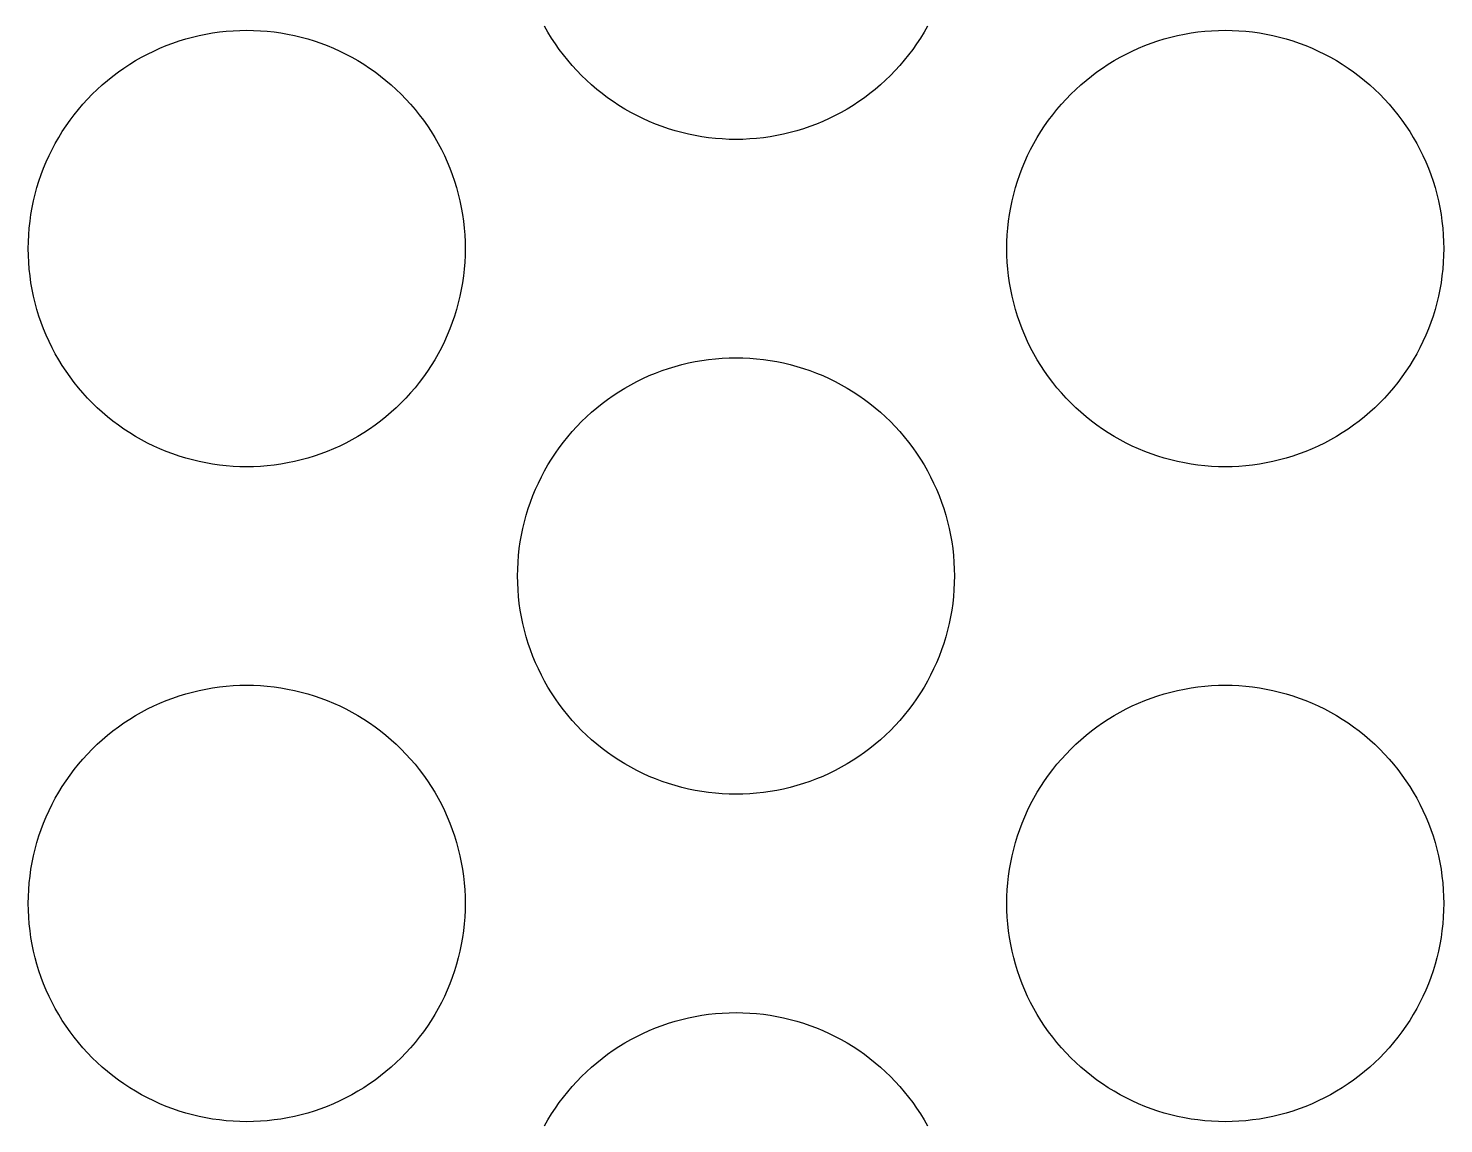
# Model space of a CAD drawing. Header units: metres. Extents: x 0 to 110, y 0 to 146.
# Drawn here: x 24.4 to 56.8, y 87.45 to 112.55 of the extents above; entities that cross this region are included whole.
import ezdxf

# ---------------------------------------------------------------- set-up
doc = ezdxf.new("R2010")
doc.units = ezdxf.units.M

msp = doc.modelspace()

# ---------------------------------------------------------------- linework, layer by layer
for p, q in [((28.4631, 112.411), (28.6178, 112.438)), ((28.6178, 112.438), (28.7733, 112.461)), ((28.7733, 112.461), (28.9295, 112.478)), ((28.9295, 112.478), (29.0861, 112.49)), ((29.0861, 112.49), (29.243, 112.498)), ((29.243, 112.498), (29.4, 112.5)), ((29.4, 112.5), (29.5571, 112.498)), ((29.5571, 112.498), (29.714, 112.49)), ((29.714, 112.49), (29.8705, 112.478)), ((29.8705, 112.478), (30.0267, 112.461)), ((30.0267, 112.461), (30.1822, 112.438)), ((30.1822, 112.438), (30.3369, 112.411)), ((36.2963, 112.455), (36.2185, 112.591)), ((36.3784, 112.321), (36.2963, 112.455)), ((44.9037, 112.455), (44.8216, 112.321)), ((44.9815, 112.591), (44.9037, 112.455)), ((50.8631, 112.411), (51.0178, 112.438)), ((51.0178, 112.438), (51.1733, 112.461)), ((51.1733, 112.461), (51.3295, 112.478)), ((51.3295, 112.478), (51.486, 112.49)), ((51.486, 112.49), (51.6429, 112.498)), ((51.6429, 112.498), (51.8, 112.5)), ((51.8, 112.5), (51.957, 112.498)), ((51.957, 112.498), (52.1139, 112.49)), ((52.1139, 112.49), (52.2705, 112.478)), ((52.2705, 112.478), (52.4267, 112.461)), ((52.4267, 112.461), (52.5822, 112.438)), ((52.5822, 112.438), (52.7369, 112.411)), ((27.4143, 112.089), (27.5594, 112.149)), ((27.5594, 112.149), (27.7063, 112.204)), ((27.7063, 112.204), (27.8549, 112.255)), ((27.8549, 112.255), (28.0051, 112.301)), ((28.0051, 112.301), (28.1566, 112.343)), ((28.1566, 112.343), (28.3093, 112.38)), ((28.3093, 112.38), (28.4631, 112.411)), ((30.3369, 112.411), (30.4907, 112.38)), ((30.4907, 112.38), (30.6435, 112.343)), ((30.6435, 112.343), (30.795, 112.301)), ((30.795, 112.301), (30.9451, 112.255)), ((30.9451, 112.255), (31.0937, 112.204)), ((31.0937, 112.204), (31.2406, 112.149)), ((31.2406, 112.149), (31.3857, 112.089)), ((36.4646, 112.19), (36.3784, 112.321)), ((36.5549, 112.061), (36.4646, 112.19)), ((44.7354, 112.19), (44.6451, 112.061)), ((44.8216, 112.321), (44.7354, 112.19)), ((49.8143, 112.089), (49.9594, 112.149)), ((49.9594, 112.149), (50.1063, 112.204)), ((50.1063, 112.204), (50.2549, 112.255)), ((50.2549, 112.255), (50.405, 112.301)), ((50.405, 112.301), (50.5565, 112.343)), ((50.5565, 112.343), (50.7093, 112.38)), ((50.7093, 112.38), (50.8631, 112.411)), ((52.7369, 112.411), (52.8907, 112.38)), ((52.8907, 112.38), (53.0434, 112.343)), ((53.0434, 112.343), (53.1949, 112.301)), ((53.1949, 112.301), (53.3451, 112.255)), ((53.3451, 112.255), (53.4937, 112.204)), ((53.4937, 112.204), (53.6406, 112.149)), ((53.6406, 112.149), (53.7857, 112.089)), ((26.7209, 111.722), (26.8548, 111.804)), ((26.8548, 111.804), (26.9912, 111.882)), ((26.9912, 111.882), (27.1301, 111.955)), ((27.1301, 111.955), (27.2711, 112.024)), ((27.2711, 112.024), (27.4143, 112.089)), ((31.3857, 112.089), (31.5289, 112.024)), ((31.5289, 112.024), (31.67, 111.955)), ((31.67, 111.955), (31.8088, 111.882)), ((31.8088, 111.882), (31.9452, 111.804)), ((31.9452, 111.804), (32.0791, 111.722)), ((36.6492, 111.935), (36.5549, 112.061)), ((36.7474, 111.813), (36.6492, 111.935)), ((36.8494, 111.693), (36.7474, 111.813)), ((44.4526, 111.813), (44.3505, 111.693)), ((44.5508, 111.935), (44.4526, 111.813)), ((44.6451, 112.061), (44.5508, 111.935)), ((49.1209, 111.722), (49.2548, 111.804)), ((49.2548, 111.804), (49.3912, 111.882)), ((49.3912, 111.882), (49.53, 111.955)), ((49.53, 111.955), (49.6711, 112.024)), ((49.6711, 112.024), (49.8143, 112.089)), ((53.7857, 112.089), (53.9289, 112.024)), ((53.9289, 112.024), (54.0699, 111.955)), ((54.0699, 111.955), (54.2088, 111.882)), ((54.2088, 111.882), (54.3452, 111.804)), ((54.3452, 111.804), (54.4791, 111.722)), ((26.3355, 111.451), (26.4611, 111.545)), ((26.4611, 111.545), (26.5896, 111.635)), ((26.5896, 111.635), (26.7209, 111.722)), ((32.0791, 111.722), (32.2104, 111.635)), ((32.2104, 111.635), (32.3389, 111.545)), ((32.3389, 111.545), (32.4645, 111.451)), ((36.9552, 111.577), (36.8494, 111.693)), ((37.0645, 111.464), (36.9552, 111.577)), ((37.1773, 111.355), (37.0645, 111.464)), ((44.1355, 111.464), (44.0227, 111.355)), ((44.2448, 111.577), (44.1355, 111.464)), ((44.3505, 111.693), (44.2448, 111.577)), ((48.7355, 111.451), (48.8611, 111.545)), ((48.8611, 111.545), (48.9896, 111.635)), ((48.9896, 111.635), (49.1209, 111.722)), ((54.4791, 111.722), (54.6104, 111.635)), ((54.6104, 111.635), (54.7389, 111.545)), ((54.7389, 111.545), (54.8645, 111.451)), ((25.8645, 111.036), (25.9773, 111.145)), ((25.9773, 111.145), (26.0934, 111.251)), ((26.0934, 111.251), (26.2129, 111.353)), ((26.2129, 111.353), (26.3355, 111.451)), ((32.4645, 111.451), (32.5871, 111.353)), ((32.5871, 111.353), (32.7066, 111.251)), ((32.7066, 111.251), (32.8227, 111.145)), ((32.8227, 111.145), (32.9355, 111.036)), ((37.2934, 111.249), (37.1773, 111.355)), ((37.4129, 111.147), (37.2934, 111.249)), ((37.5355, 111.049), (37.4129, 111.147)), ((43.7871, 111.147), (43.6645, 111.049)), ((43.9066, 111.249), (43.7871, 111.147)), ((44.0227, 111.355), (43.9066, 111.249)), ((48.2645, 111.036), (48.3773, 111.145)), ((48.3773, 111.145), (48.4934, 111.251)), ((48.4934, 111.251), (48.6129, 111.353)), ((48.6129, 111.353), (48.7355, 111.451)), ((54.8645, 111.451), (54.9871, 111.353)), ((54.9871, 111.353), (55.1066, 111.251)), ((55.1066, 111.251), (55.2227, 111.145)), ((55.2227, 111.145), (55.3355, 111.036)), ((25.6495, 110.807), (25.7552, 110.923)), ((25.7552, 110.923), (25.8645, 111.036)), ((32.9355, 111.036), (33.0448, 110.923)), ((33.0448, 110.923), (33.1506, 110.807)), ((37.6611, 110.955), (37.5355, 111.049)), ((37.7896, 110.865), (37.6611, 110.955)), ((37.9209, 110.778), (37.7896, 110.865)), ((43.4104, 110.865), (43.2791, 110.778)), ((43.5389, 110.955), (43.4104, 110.865)), ((43.6645, 111.049), (43.5389, 110.955)), ((48.0494, 110.807), (48.1552, 110.923)), ((48.1552, 110.923), (48.2645, 111.036)), ((55.3355, 111.036), (55.4448, 110.923)), ((55.4448, 110.923), (55.5506, 110.807)), ((25.3549, 110.439), (25.4492, 110.565)), ((25.4492, 110.565), (25.5474, 110.687)), ((25.5474, 110.687), (25.6495, 110.807)), ((33.1506, 110.807), (33.2526, 110.687)), ((33.2526, 110.687), (33.3508, 110.565)), ((33.3508, 110.565), (33.4451, 110.439)), ((38.0548, 110.696), (37.9209, 110.778)), ((38.1912, 110.618), (38.0548, 110.696)), ((38.33, 110.545), (38.1912, 110.618)), ((38.4711, 110.476), (38.33, 110.545)), ((42.8699, 110.545), (42.7289, 110.476)), ((43.0088, 110.618), (42.8699, 110.545)), ((43.1452, 110.696), (43.0088, 110.618)), ((43.2791, 110.778), (43.1452, 110.696)), ((47.7549, 110.439), (47.8492, 110.565)), ((47.8492, 110.565), (47.9474, 110.687)), ((47.9474, 110.687), (48.0494, 110.807)), ((55.5506, 110.807), (55.6526, 110.687)), ((55.6526, 110.687), (55.7508, 110.565)), ((55.7508, 110.565), (55.8451, 110.439)), ((25.0963, 110.045), (25.1784, 110.179)), ((25.1784, 110.179), (25.2646, 110.31)), ((25.2646, 110.31), (25.3549, 110.439)), ((33.4451, 110.439), (33.5354, 110.31)), ((33.5354, 110.31), (33.6216, 110.179)), ((33.6216, 110.179), (33.7037, 110.045)), ((38.6143, 110.411), (38.4711, 110.476)), ((38.7594, 110.351), (38.6143, 110.411)), ((38.9063, 110.296), (38.7594, 110.351)), ((39.0549, 110.245), (38.9063, 110.296)), ((39.205, 110.199), (39.0549, 110.245)), ((39.3565, 110.157), (39.205, 110.199)), ((41.9949, 110.199), (41.8434, 110.157)), ((42.1451, 110.245), (41.9949, 110.199)), ((42.2937, 110.296), (42.1451, 110.245)), ((42.4406, 110.351), (42.2937, 110.296)), ((42.5857, 110.411), (42.4406, 110.351)), ((42.7289, 110.476), (42.5857, 110.411)), ((47.4963, 110.045), (47.5784, 110.179)), ((47.5784, 110.179), (47.6646, 110.31)), ((47.6646, 110.31), (47.7549, 110.439)), ((55.8451, 110.439), (55.9354, 110.31)), ((55.9354, 110.31), (56.0216, 110.179)), ((56.0216, 110.179), (56.1037, 110.045)), ((24.945, 109.77), (25.0185, 109.909)), ((25.0185, 109.909), (25.0963, 110.045)), ((33.7037, 110.045), (33.7815, 109.909)), ((33.7815, 109.909), (33.855, 109.77)), ((39.5093, 110.12), (39.3565, 110.157)), ((39.6631, 110.089), (39.5093, 110.12)), ((39.8178, 110.062), (39.6631, 110.089)), ((39.9733, 110.039), (39.8178, 110.062)), ((40.1295, 110.022), (39.9733, 110.039)), ((40.286, 110.01), (40.1295, 110.022)), ((40.4429, 110.002), (40.286, 110.01)), ((40.6, 110), (40.4429, 110.002)), ((40.757, 110.002), (40.6, 110)), ((40.9139, 110.01), (40.757, 110.002)), ((41.0705, 110.022), (40.9139, 110.01)), ((41.2267, 110.039), (41.0705, 110.022)), ((41.3822, 110.062), (41.2267, 110.039)), ((41.5369, 110.089), (41.3822, 110.062)), ((41.6907, 110.12), (41.5369, 110.089)), ((41.8434, 110.157), (41.6907, 110.12)), ((47.345, 109.77), (47.4185, 109.909)), ((47.4185, 109.909), (47.4963, 110.045)), ((56.1037, 110.045), (56.1815, 109.909)), ((56.1815, 109.909), (56.255, 109.77)), ((24.8112, 109.486), (24.8759, 109.629)), ((24.8759, 109.629), (24.945, 109.77)), ((33.855, 109.77), (33.9241, 109.629)), ((33.9241, 109.629), (33.9888, 109.486)), ((47.2112, 109.486), (47.2759, 109.629)), ((47.2759, 109.629), (47.345, 109.77)), ((56.255, 109.77), (56.3241, 109.629)), ((56.3241, 109.629), (56.3888, 109.486)), ((24.6447, 109.045), (24.6956, 109.194)), ((24.6956, 109.194), (24.7511, 109.341)), ((24.7511, 109.341), (24.8112, 109.486)), ((33.9888, 109.486), (34.0489, 109.341)), ((34.0489, 109.341), (34.1044, 109.194)), ((34.1044, 109.194), (34.1553, 109.045)), ((47.0447, 109.045), (47.0956, 109.194)), ((47.0956, 109.194), (47.1511, 109.341)), ((47.1511, 109.341), (47.2112, 109.486)), ((56.3888, 109.486), (56.4489, 109.341)), ((56.4489, 109.341), (56.5044, 109.194)), ((56.5044, 109.194), (56.5553, 109.045)), ((24.5571, 108.743), (24.5985, 108.895)), ((24.5985, 108.895), (24.6447, 109.045)), ((34.1553, 109.045), (34.2015, 108.895)), ((34.2015, 108.895), (34.2429, 108.743)), ((46.9571, 108.743), (46.9985, 108.895)), ((46.9985, 108.895), (47.0447, 109.045)), ((56.5553, 109.045), (56.6015, 108.895)), ((56.6015, 108.895), (56.6429, 108.743)), ((24.4886, 108.437), (24.5204, 108.591)), ((24.5204, 108.591), (24.5571, 108.743)), ((34.2429, 108.743), (34.2796, 108.591)), ((34.2796, 108.591), (34.3114, 108.437)), ((46.8885, 108.437), (46.9204, 108.591)), ((46.9204, 108.591), (46.9571, 108.743)), ((56.6429, 108.743), (56.6796, 108.591)), ((56.6796, 108.591), (56.7114, 108.437)), ((24.4394, 108.127), (24.4616, 108.282)), ((24.4616, 108.282), (24.4886, 108.437)), ((34.3114, 108.437), (34.3385, 108.282)), ((34.3385, 108.282), (34.3606, 108.127)), ((46.8394, 108.127), (46.8616, 108.282)), ((46.8616, 108.282), (46.8885, 108.437)), ((56.7114, 108.437), (56.7384, 108.282)), ((56.7384, 108.282), (56.7606, 108.127)), ((24.4099, 107.814), (24.4222, 107.971)), ((24.4222, 107.971), (24.4394, 108.127)), ((34.3606, 108.127), (34.3778, 107.971)), ((34.3778, 107.971), (34.3901, 107.814)), ((46.8099, 107.814), (46.8222, 107.971)), ((46.8222, 107.971), (46.8394, 108.127)), ((56.7606, 108.127), (56.7778, 107.971)), ((56.7778, 107.971), (56.7901, 107.814)), ((24.4, 107.5), (24.4025, 107.657)), ((24.4025, 107.657), (24.4099, 107.814)), ((34.3901, 107.814), (34.3975, 107.657)), ((34.3975, 107.657), (34.4, 107.5)), ((46.8, 107.5), (46.8025, 107.657)), ((46.8025, 107.657), (46.8099, 107.814)), ((56.7901, 107.814), (56.7975, 107.657)), ((56.7975, 107.657), (56.8, 107.5)), ((24.4025, 107.343), (24.4, 107.5)), ((24.4099, 107.186), (24.4025, 107.343)), ((34.3975, 107.343), (34.3901, 107.186)), ((34.4, 107.5), (34.3975, 107.343)), ((46.8025, 107.343), (46.8, 107.5)), ((46.8099, 107.186), (46.8025, 107.343)), ((56.7975, 107.343), (56.7901, 107.186)), ((56.8, 107.5), (56.7975, 107.343)), ((24.4222, 107.029), (24.4099, 107.186)), ((24.4394, 106.873), (24.4222, 107.029)), ((34.3778, 107.029), (34.3606, 106.873)), ((34.3901, 107.186), (34.3778, 107.029)), ((46.8222, 107.029), (46.8099, 107.186)), ((46.8394, 106.873), (46.8222, 107.029)), ((56.7778, 107.029), (56.7606, 106.873)), ((56.7901, 107.186), (56.7778, 107.029)), ((24.4616, 106.718), (24.4394, 106.873)), ((24.4886, 106.563), (24.4616, 106.718)), ((34.3385, 106.718), (34.3114, 106.563)), ((34.3606, 106.873), (34.3385, 106.718)), ((46.8616, 106.718), (46.8394, 106.873)), ((46.8885, 106.563), (46.8616, 106.718)), ((56.7384, 106.718), (56.7114, 106.563)), ((56.7606, 106.873), (56.7384, 106.718)), ((24.5204, 106.409), (24.4886, 106.563)), ((24.5571, 106.257), (24.5204, 106.409)), ((34.2796, 106.409), (34.2429, 106.257)), ((34.3114, 106.563), (34.2796, 106.409)), ((46.9204, 106.409), (46.8885, 106.563)), ((46.9571, 106.257), (46.9204, 106.409)), ((56.6796, 106.409), (56.6429, 106.257)), ((56.7114, 106.563), (56.6796, 106.409)), ((24.5985, 106.105), (24.5571, 106.257)), ((24.6447, 105.955), (24.5985, 106.105)), ((24.6956, 105.806), (24.6447, 105.955)), ((34.1553, 105.955), (34.1044, 105.806)), ((34.2015, 106.105), (34.1553, 105.955)), ((34.2429, 106.257), (34.2015, 106.105)), ((46.9985, 106.105), (46.9571, 106.257)), ((47.0447, 105.955), (46.9985, 106.105)), ((47.0956, 105.806), (47.0447, 105.955)), ((56.5553, 105.955), (56.5044, 105.806)), ((56.6015, 106.105), (56.5553, 105.955)), ((56.6429, 106.257), (56.6015, 106.105)), ((24.7511, 105.659), (24.6956, 105.806)), ((24.8112, 105.514), (24.7511, 105.659)), ((34.0489, 105.659), (33.9888, 105.514)), ((34.1044, 105.806), (34.0489, 105.659)), ((47.1511, 105.659), (47.0956, 105.806)), ((47.2112, 105.514), (47.1511, 105.659)), ((56.4489, 105.659), (56.3888, 105.514)), ((56.5044, 105.806), (56.4489, 105.659)), ((24.8759, 105.371), (24.8112, 105.514)), ((24.945, 105.23), (24.8759, 105.371)), ((33.9241, 105.371), (33.855, 105.23)), ((33.9888, 105.514), (33.9241, 105.371)), ((47.2759, 105.371), (47.2112, 105.514)), ((47.345, 105.23), (47.2759, 105.371)), ((56.3241, 105.371), (56.255, 105.23)), ((56.3888, 105.514), (56.3241, 105.371)), ((25.0185, 105.091), (24.945, 105.23)), ((25.0963, 104.955), (25.0185, 105.091)), ((33.7815, 105.091), (33.7037, 104.955)), ((33.855, 105.23), (33.7815, 105.091)), ((39.9733, 104.961), (40.1295, 104.978)), ((40.1295, 104.978), (40.286, 104.99)), ((40.286, 104.99), (40.4429, 104.998)), ((40.4429, 104.998), (40.6, 105)), ((40.6, 105), (40.757, 104.998)), ((40.757, 104.998), (40.9139, 104.99)), ((40.9139, 104.99), (41.0705, 104.978)), ((41.0705, 104.978), (41.2267, 104.961)), ((47.4185, 105.091), (47.345, 105.23)), ((47.4963, 104.955), (47.4185, 105.091)), ((56.1815, 105.091), (56.1037, 104.955)), ((56.255, 105.23), (56.1815, 105.091)), ((25.1784, 104.821), (25.0963, 104.955)), ((25.2646, 104.69), (25.1784, 104.821)), ((25.3549, 104.561), (25.2646, 104.69)), ((33.5354, 104.69), (33.4451, 104.561)), ((33.6216, 104.821), (33.5354, 104.69)), ((33.7037, 104.955), (33.6216, 104.821)), ((38.7594, 104.649), (38.9063, 104.704)), ((38.9063, 104.704), (39.0549, 104.755)), ((39.0549, 104.755), (39.205, 104.801)), ((39.205, 104.801), (39.3565, 104.843)), ((39.3565, 104.843), (39.5093, 104.88)), ((39.5093, 104.88), (39.6631, 104.911)), ((39.6631, 104.911), (39.8178, 104.938)), ((39.8178, 104.938), (39.9733, 104.961)), ((41.2267, 104.961), (41.3822, 104.938)), ((41.3822, 104.938), (41.5369, 104.911)), ((41.5369, 104.911), (41.6907, 104.88)), ((41.6907, 104.88), (41.8434, 104.843)), ((41.8434, 104.843), (41.9949, 104.801)), ((41.9949, 104.801), (42.1451, 104.755)), ((42.1451, 104.755), (42.2937, 104.704)), ((42.2937, 104.704), (42.4406, 104.649)), ((47.5784, 104.821), (47.4963, 104.955)), ((47.6646, 104.69), (47.5784, 104.821)), ((47.7549, 104.561), (47.6646, 104.69)), ((55.9354, 104.69), (55.8451, 104.561)), ((56.0216, 104.821), (55.9354, 104.69)), ((56.1037, 104.955), (56.0216, 104.821)), ((25.4492, 104.435), (25.3549, 104.561)), ((25.5474, 104.313), (25.4492, 104.435)), ((33.3508, 104.435), (33.2526, 104.313)), ((33.4451, 104.561), (33.3508, 104.435)), ((38.0548, 104.304), (38.1912, 104.382)), ((38.1912, 104.382), (38.33, 104.455)), ((38.33, 104.455), (38.4711, 104.524)), ((38.4711, 104.524), (38.6143, 104.589)), ((38.6143, 104.589), (38.7594, 104.649)), ((42.4406, 104.649), (42.5857, 104.589)), ((42.5857, 104.589), (42.7289, 104.524)), ((42.7289, 104.524), (42.8699, 104.455)), ((42.8699, 104.455), (43.0088, 104.382)), ((43.0088, 104.382), (43.1452, 104.304)), ((47.8492, 104.435), (47.7549, 104.561)), ((47.9474, 104.313), (47.8492, 104.435)), ((55.7508, 104.435), (55.6526, 104.313)), ((55.8451, 104.561), (55.7508, 104.435)), ((25.6495, 104.193), (25.5474, 104.313)), ((25.7552, 104.077), (25.6495, 104.193)), ((25.8645, 103.964), (25.7552, 104.077)), ((33.0448, 104.077), (32.9355, 103.964)), ((33.1506, 104.193), (33.0448, 104.077)), ((33.2526, 104.313), (33.1506, 104.193)), ((37.5355, 103.951), (37.6611, 104.045)), ((37.6611, 104.045), (37.7896, 104.135)), ((37.7896, 104.135), (37.9209, 104.222)), ((37.9209, 104.222), (38.0548, 104.304)), ((43.1452, 104.304), (43.2791, 104.222)), ((43.2791, 104.222), (43.4104, 104.135)), ((43.4104, 104.135), (43.5389, 104.045)), ((43.5389, 104.045), (43.6645, 103.951)), ((48.0494, 104.193), (47.9474, 104.313)), ((48.1552, 104.077), (48.0494, 104.193)), ((48.2645, 103.964), (48.1552, 104.077)), ((55.4448, 104.077), (55.3355, 103.964)), ((55.5506, 104.193), (55.4448, 104.077)), ((55.6526, 104.313), (55.5506, 104.193)), ((25.9773, 103.855), (25.8645, 103.964)), ((26.0934, 103.749), (25.9773, 103.855)), ((26.2129, 103.647), (26.0934, 103.749)), ((32.7066, 103.749), (32.5871, 103.647)), ((32.8227, 103.855), (32.7066, 103.749)), ((32.9355, 103.964), (32.8227, 103.855)), ((37.1773, 103.645), (37.2934, 103.751)), ((37.2934, 103.751), (37.4129, 103.853)), ((37.4129, 103.853), (37.5355, 103.951)), ((43.6645, 103.951), (43.7871, 103.853)), ((43.7871, 103.853), (43.9066, 103.751)), ((43.9066, 103.751), (44.0227, 103.645)), ((48.3773, 103.855), (48.2645, 103.964)), ((48.4934, 103.749), (48.3773, 103.855)), ((48.6129, 103.647), (48.4934, 103.749)), ((55.1066, 103.749), (54.9871, 103.647)), ((55.2227, 103.855), (55.1066, 103.749)), ((55.3355, 103.964), (55.2227, 103.855)), ((26.3355, 103.549), (26.2129, 103.647)), ((26.4611, 103.455), (26.3355, 103.549)), ((26.5896, 103.365), (26.4611, 103.455)), ((26.7209, 103.278), (26.5896, 103.365)), ((32.2104, 103.365), (32.0791, 103.278)), ((32.3389, 103.455), (32.2104, 103.365)), ((32.4645, 103.549), (32.3389, 103.455)), ((32.5871, 103.647), (32.4645, 103.549)), ((36.8494, 103.307), (36.9552, 103.423)), ((36.9552, 103.423), (37.0645, 103.536)), ((37.0645, 103.536), (37.1773, 103.645)), ((44.0227, 103.645), (44.1355, 103.536)), ((44.1355, 103.536), (44.2448, 103.423)), ((44.2448, 103.423), (44.3505, 103.307)), ((48.7355, 103.549), (48.6129, 103.647)), ((48.8611, 103.455), (48.7355, 103.549)), ((48.9896, 103.365), (48.8611, 103.455)), ((49.1209, 103.278), (48.9896, 103.365)), ((54.6104, 103.365), (54.4791, 103.278)), ((54.7389, 103.455), (54.6104, 103.365)), ((54.8645, 103.549), (54.7389, 103.455)), ((54.9871, 103.647), (54.8645, 103.549)), ((26.8548, 103.196), (26.7209, 103.278)), ((26.9912, 103.118), (26.8548, 103.196)), ((27.1301, 103.045), (26.9912, 103.118)), ((27.2711, 102.976), (27.1301, 103.045)), ((31.67, 103.045), (31.5289, 102.976)), ((31.8088, 103.118), (31.67, 103.045)), ((31.9452, 103.196), (31.8088, 103.118)), ((32.0791, 103.278), (31.9452, 103.196)), ((36.5549, 102.939), (36.6492, 103.065)), ((36.6492, 103.065), (36.7474, 103.187)), ((36.7474, 103.187), (36.8494, 103.307)), ((44.3505, 103.307), (44.4526, 103.187)), ((44.4526, 103.187), (44.5508, 103.065)), ((44.5508, 103.065), (44.6451, 102.939)), ((49.2548, 103.196), (49.1209, 103.278)), ((49.3912, 103.118), (49.2548, 103.196)), ((49.53, 103.045), (49.3912, 103.118)), ((49.6711, 102.976), (49.53, 103.045)), ((54.0699, 103.045), (53.9289, 102.976)), ((54.2088, 103.118), (54.0699, 103.045)), ((54.3452, 103.196), (54.2088, 103.118)), ((54.4791, 103.278), (54.3452, 103.196)), ((27.4143, 102.911), (27.2711, 102.976)), ((27.5594, 102.851), (27.4143, 102.911)), ((27.7063, 102.796), (27.5594, 102.851)), ((27.8549, 102.745), (27.7063, 102.796)), ((28.0051, 102.699), (27.8549, 102.745)), ((30.9451, 102.745), (30.795, 102.699)), ((31.0937, 102.796), (30.9451, 102.745)), ((31.2406, 102.851), (31.0937, 102.796)), ((31.3857, 102.911), (31.2406, 102.851)), ((31.5289, 102.976), (31.3857, 102.911)), ((36.3784, 102.679), (36.4646, 102.81)), ((36.4646, 102.81), (36.5549, 102.939)), ((44.6451, 102.939), (44.7354, 102.81)), ((44.7354, 102.81), (44.8216, 102.679)), ((49.8143, 102.911), (49.6711, 102.976)), ((49.9594, 102.851), (49.8143, 102.911)), ((50.1063, 102.796), (49.9594, 102.851)), ((50.2549, 102.745), (50.1063, 102.796)), ((50.405, 102.699), (50.2549, 102.745)), ((53.3451, 102.745), (53.1949, 102.699)), ((53.4937, 102.796), (53.3451, 102.745)), ((53.6406, 102.851), (53.4937, 102.796)), ((53.7857, 102.911), (53.6406, 102.851)), ((53.9289, 102.976), (53.7857, 102.911)), ((28.1566, 102.657), (28.0051, 102.699)), ((28.3093, 102.62), (28.1566, 102.657)), ((28.4631, 102.589), (28.3093, 102.62)), ((28.6178, 102.562), (28.4631, 102.589)), ((28.7733, 102.539), (28.6178, 102.562)), ((28.9295, 102.522), (28.7733, 102.539)), ((29.0861, 102.51), (28.9295, 102.522)), ((29.243, 102.502), (29.0861, 102.51)), ((29.4, 102.5), (29.243, 102.502)), ((29.5571, 102.502), (29.4, 102.5)), ((29.714, 102.51), (29.5571, 102.502)), ((29.8705, 102.522), (29.714, 102.51)), ((30.0267, 102.539), (29.8705, 102.522)), ((30.1822, 102.562), (30.0267, 102.539)), ((30.3369, 102.589), (30.1822, 102.562)), ((30.4907, 102.62), (30.3369, 102.589)), ((30.6435, 102.657), (30.4907, 102.62)), ((30.795, 102.699), (30.6435, 102.657)), ((36.145, 102.27), (36.2185, 102.409)), ((36.2185, 102.409), (36.2963, 102.545)), ((36.2963, 102.545), (36.3784, 102.679)), ((44.8216, 102.679), (44.9037, 102.545)), ((44.9037, 102.545), (44.9815, 102.409)), ((44.9815, 102.409), (45.055, 102.27)), ((50.5565, 102.657), (50.405, 102.699)), ((50.7093, 102.62), (50.5565, 102.657)), ((50.8631, 102.589), (50.7093, 102.62)), ((51.0178, 102.562), (50.8631, 102.589)), ((51.1733, 102.539), (51.0178, 102.562)), ((51.3295, 102.522), (51.1733, 102.539)), ((51.486, 102.51), (51.3295, 102.522)), ((51.6429, 102.502), (51.486, 102.51)), ((51.8, 102.5), (51.6429, 102.502)), ((51.957, 102.502), (51.8, 102.5)), ((52.1139, 102.51), (51.957, 102.502)), ((52.2705, 102.522), (52.1139, 102.51)), ((52.4267, 102.539), (52.2705, 102.522)), ((52.5822, 102.562), (52.4267, 102.539)), ((52.7369, 102.589), (52.5822, 102.562)), ((52.8907, 102.62), (52.7369, 102.589)), ((53.0434, 102.657), (52.8907, 102.62)), ((53.1949, 102.699), (53.0434, 102.657)), ((36.0112, 101.986), (36.0759, 102.129)), ((36.0759, 102.129), (36.145, 102.27)), ((45.055, 102.27), (45.1241, 102.129)), ((45.1241, 102.129), (45.1888, 101.986)), ((35.8956, 101.694), (35.9511, 101.841)), ((35.9511, 101.841), (36.0112, 101.986)), ((45.1888, 101.986), (45.2489, 101.841)), ((45.2489, 101.841), (45.3044, 101.694)), ((35.7985, 101.395), (35.8447, 101.545)), ((35.8447, 101.545), (35.8956, 101.694)), ((45.3044, 101.694), (45.3553, 101.545)), ((45.3553, 101.545), (45.4015, 101.395)), ((35.6886, 100.937), (35.7204, 101.091)), ((35.7204, 101.091), (35.7571, 101.243)), ((35.7571, 101.243), (35.7985, 101.395)), ((45.4015, 101.395), (45.4429, 101.243)), ((45.4429, 101.243), (45.4796, 101.091)), ((45.4796, 101.091), (45.5114, 100.937)), ((35.6394, 100.627), (35.6615, 100.782)), ((35.6615, 100.782), (35.6886, 100.937)), ((45.5114, 100.937), (45.5384, 100.782)), ((45.5384, 100.782), (45.5606, 100.627)), ((35.6099, 100.314), (35.6222, 100.471)), ((35.6222, 100.471), (35.6394, 100.627)), ((45.5606, 100.627), (45.5778, 100.471)), ((45.5778, 100.471), (45.5901, 100.314)), ((35.6, 100), (35.6025, 100.157)), ((35.6025, 100.157), (35.6099, 100.314)), ((45.5901, 100.314), (45.5975, 100.157)), ((45.5975, 100.157), (45.6, 100)), ((35.6025, 99.8429), (35.6, 100)), ((35.6099, 99.686), (35.6025, 99.8429)), ((45.5975, 99.8429), (45.5901, 99.686)), ((45.6, 100), (45.5975, 99.8429)), ((35.6222, 99.5294), (35.6099, 99.686)), ((35.6394, 99.3733), (35.6222, 99.5294)), ((45.5778, 99.5294), (45.5606, 99.3733)), ((45.5901, 99.686), (45.5778, 99.5294)), ((35.6615, 99.2178), (35.6394, 99.3733)), ((35.6886, 99.0631), (35.6615, 99.2178)), ((45.5384, 99.2178), (45.5114, 99.0631)), ((45.5606, 99.3733), (45.5384, 99.2178)), ((35.7204, 98.9093), (35.6886, 99.0631)), ((35.7571, 98.7565), (35.7204, 98.9093)), ((45.4796, 98.9093), (45.4429, 98.7565)), ((45.5114, 99.0631), (45.4796, 98.9093)), ((35.7985, 98.605), (35.7571, 98.7565)), ((35.8447, 98.4549), (35.7985, 98.605)), ((45.4015, 98.605), (45.3553, 98.4549)), ((45.4429, 98.7565), (45.4015, 98.605)), ((35.8956, 98.3063), (35.8447, 98.4549)), ((35.9511, 98.1594), (35.8956, 98.3063)), ((45.3044, 98.3063), (45.2489, 98.1594)), ((45.3553, 98.4549), (45.3044, 98.3063)), ((36.0112, 98.0143), (35.9511, 98.1594)), ((36.0759, 97.8711), (36.0112, 98.0143)), ((36.145, 97.73), (36.0759, 97.8711)), ((45.1241, 97.8711), (45.055, 97.73)), ((45.1888, 98.0143), (45.1241, 97.8711)), ((45.2489, 98.1594), (45.1888, 98.0143)), ((36.2185, 97.5912), (36.145, 97.73)), ((36.2963, 97.4548), (36.2185, 97.5912)), ((44.9815, 97.5912), (44.9037, 97.4548)), ((45.055, 97.73), (44.9815, 97.5912)), ((27.5594, 97.1489), (27.7063, 97.2044)), ((27.7063, 97.2044), (27.8549, 97.2553)), ((27.8549, 97.2553), (28.0051, 97.3015)), ((28.0051, 97.3015), (28.1566, 97.3429)), ((28.1566, 97.3429), (28.3093, 97.3796)), ((28.3093, 97.3796), (28.4631, 97.4114)), ((28.4631, 97.4114), (28.6178, 97.4384)), ((28.6178, 97.4384), (28.7733, 97.4606)), ((28.7733, 97.4606), (28.9295, 97.4778)), ((28.9295, 97.4778), (29.0861, 97.4901)), ((29.0861, 97.4901), (29.243, 97.4975)), ((29.243, 97.4975), (29.4, 97.5)), ((29.4, 97.5), (29.5571, 97.4975)), ((29.5571, 97.4975), (29.714, 97.4901)), ((29.714, 97.4901), (29.8705, 97.4778)), ((29.8705, 97.4778), (30.0267, 97.4606)), ((30.0267, 97.4606), (30.1822, 97.4384)), ((30.1822, 97.4384), (30.3369, 97.4114)), ((30.3369, 97.4114), (30.4907, 97.3796)), ((30.4907, 97.3796), (30.6435, 97.3429)), ((30.6435, 97.3429), (30.795, 97.3015)), ((30.795, 97.3015), (30.9451, 97.2553)), ((30.9451, 97.2553), (31.0937, 97.2044)), ((31.0937, 97.2044), (31.2406, 97.1489)), ((36.3784, 97.3209), (36.2963, 97.4548)), ((36.4646, 97.1896), (36.3784, 97.3209)), ((44.8216, 97.3209), (44.7354, 97.1896)), ((44.9037, 97.4548), (44.8216, 97.3209)), ((49.9594, 97.1489), (50.1063, 97.2044)), ((50.1063, 97.2044), (50.2549, 97.2553)), ((50.2549, 97.2553), (50.405, 97.3015)), ((50.405, 97.3015), (50.5565, 97.3429)), ((50.5565, 97.3429), (50.7093, 97.3796)), ((50.7093, 97.3796), (50.8631, 97.4114)), ((50.8631, 97.4114), (51.0178, 97.4384)), ((51.0178, 97.4384), (51.1733, 97.4606)), ((51.1733, 97.4606), (51.3295, 97.4778)), ((51.3295, 97.4778), (51.486, 97.4901)), ((51.486, 97.4901), (51.6429, 97.4975)), ((51.6429, 97.4975), (51.8, 97.5)), ((51.8, 97.5), (51.957, 97.4975)), ((51.957, 97.4975), (52.1139, 97.4901)), ((52.1139, 97.4901), (52.2705, 97.4778)), ((52.2705, 97.4778), (52.4267, 97.4606)), ((52.4267, 97.4606), (52.5822, 97.4384)), ((52.5822, 97.4384), (52.7369, 97.4114)), ((52.7369, 97.4114), (52.8907, 97.3796)), ((52.8907, 97.3796), (53.0434, 97.3429)), ((53.0434, 97.3429), (53.1949, 97.3015)), ((53.1949, 97.3015), (53.3451, 97.2553)), ((53.3451, 97.2553), (53.4937, 97.2044)), ((53.4937, 97.2044), (53.6406, 97.1489)), ((26.8548, 96.8037), (26.9912, 96.8815)), ((26.9912, 96.8815), (27.1301, 96.955)), ((27.1301, 96.955), (27.2711, 97.0241)), ((27.2711, 97.0241), (27.4143, 97.0888)), ((27.4143, 97.0888), (27.5594, 97.1489)), ((31.2406, 97.1489), (31.3857, 97.0888)), ((31.3857, 97.0888), (31.5289, 97.0241)), ((31.5289, 97.0241), (31.67, 96.955)), ((31.67, 96.955), (31.8088, 96.8815)), ((31.8088, 96.8815), (31.9452, 96.8037)), ((36.5549, 97.0611), (36.4646, 97.1896)), ((36.6492, 96.9355), (36.5549, 97.0611)), ((36.7474, 96.8129), (36.6492, 96.9355)), ((44.5508, 96.9355), (44.4526, 96.8129)), ((44.6451, 97.0611), (44.5508, 96.9355)), ((44.7354, 97.1896), (44.6451, 97.0611)), ((49.2548, 96.8037), (49.3912, 96.8815)), ((49.3912, 96.8815), (49.53, 96.955)), ((49.53, 96.955), (49.6711, 97.0241)), ((49.6711, 97.0241), (49.8143, 97.0888)), ((49.8143, 97.0888), (49.9594, 97.1489)), ((53.6406, 97.1489), (53.7857, 97.0888)), ((53.7857, 97.0888), (53.9289, 97.0241)), ((53.9289, 97.0241), (54.0699, 96.955)), ((54.0699, 96.955), (54.2088, 96.8815)), ((54.2088, 96.8815), (54.3452, 96.8037)), ((26.4611, 96.5451), (26.5896, 96.6354)), ((26.5896, 96.6354), (26.7209, 96.7216)), ((26.7209, 96.7216), (26.8548, 96.8037)), ((31.9452, 96.8037), (32.0791, 96.7216)), ((32.0791, 96.7216), (32.2104, 96.6354)), ((32.2104, 96.6354), (32.3389, 96.5451)), ((36.8494, 96.6934), (36.7474, 96.8129)), ((36.9552, 96.5773), (36.8494, 96.6934)), ((37.0645, 96.4645), (36.9552, 96.5773)), ((44.2448, 96.5773), (44.1355, 96.4645)), ((44.3505, 96.6934), (44.2448, 96.5773)), ((44.4526, 96.8129), (44.3505, 96.6934)), ((48.8611, 96.5451), (48.9896, 96.6354)), ((48.9896, 96.6354), (49.1209, 96.7216)), ((49.1209, 96.7216), (49.2548, 96.8037)), ((54.3452, 96.8037), (54.4791, 96.7216)), ((54.4791, 96.7216), (54.6104, 96.6354)), ((54.6104, 96.6354), (54.7389, 96.5451)), ((25.9773, 96.1448), (26.0934, 96.2505)), ((26.0934, 96.2505), (26.2129, 96.3526)), ((26.2129, 96.3526), (26.3355, 96.4508)), ((26.3355, 96.4508), (26.4611, 96.5451)), ((32.3389, 96.5451), (32.4645, 96.4508)), ((32.4645, 96.4508), (32.5871, 96.3526)), ((32.5871, 96.3526), (32.7066, 96.2505)), ((32.7066, 96.2505), (32.8227, 96.1448)), ((37.1773, 96.3551), (37.0645, 96.4645)), ((37.2934, 96.2494), (37.1773, 96.3551)), ((37.4129, 96.1474), (37.2934, 96.2494)), ((43.9066, 96.2494), (43.7871, 96.1474)), ((44.0227, 96.3551), (43.9066, 96.2494)), ((44.1355, 96.4645), (44.0227, 96.3551)), ((48.3773, 96.1448), (48.4934, 96.2505)), ((48.4934, 96.2505), (48.6129, 96.3526)), ((48.6129, 96.3526), (48.7355, 96.4508)), ((48.7355, 96.4508), (48.8611, 96.5451)), ((54.7389, 96.5451), (54.8645, 96.4508)), ((54.8645, 96.4508), (54.9871, 96.3526)), ((54.9871, 96.3526), (55.1066, 96.2505)), ((55.1066, 96.2505), (55.2227, 96.1448)), ((25.6495, 95.8065), (25.7552, 95.9227)), ((25.7552, 95.9227), (25.8645, 96.0355)), ((25.8645, 96.0355), (25.9773, 96.1448)), ((32.8227, 96.1448), (32.9355, 96.0355)), ((32.9355, 96.0355), (33.0448, 95.9227)), ((33.0448, 95.9227), (33.1506, 95.8065)), ((37.5355, 96.0492), (37.4129, 96.1474)), ((37.6611, 95.9549), (37.5355, 96.0492)), ((37.7896, 95.8646), (37.6611, 95.9549)), ((43.5389, 95.9549), (43.4104, 95.8646)), ((43.6645, 96.0492), (43.5389, 95.9549)), ((43.7871, 96.1474), (43.6645, 96.0492)), ((48.0494, 95.8065), (48.1552, 95.9227)), ((48.1552, 95.9227), (48.2645, 96.0355)), ((48.2645, 96.0355), (48.3773, 96.1448)), ((55.2227, 96.1448), (55.3355, 96.0355)), ((55.3355, 96.0355), (55.4448, 95.9227)), ((55.4448, 95.9227), (55.5506, 95.8065)), ((25.4492, 95.5645), (25.5474, 95.6871)), ((25.5474, 95.6871), (25.6495, 95.8065)), ((33.1506, 95.8065), (33.2526, 95.6871)), ((33.2526, 95.6871), (33.3508, 95.5645)), ((37.9209, 95.7784), (37.7896, 95.8646)), ((38.0548, 95.6963), (37.9209, 95.7784)), ((38.1912, 95.6185), (38.0548, 95.6963)), ((38.33, 95.545), (38.1912, 95.6185)), ((43.0088, 95.6185), (42.8699, 95.545)), ((43.1452, 95.6963), (43.0088, 95.6185)), ((43.2791, 95.7784), (43.1452, 95.6963)), ((43.4104, 95.8646), (43.2791, 95.7784)), ((47.8492, 95.5645), (47.9474, 95.6871)), ((47.9474, 95.6871), (48.0494, 95.8065)), ((55.5506, 95.8065), (55.6526, 95.6871)), ((55.6526, 95.6871), (55.7508, 95.5645)), ((25.1784, 95.1791), (25.2646, 95.3104)), ((25.2646, 95.3104), (25.3549, 95.4389)), ((25.3549, 95.4389), (25.4492, 95.5645)), ((33.3508, 95.5645), (33.4451, 95.4389)), ((33.4451, 95.4389), (33.5354, 95.3104)), ((33.5354, 95.3104), (33.6216, 95.1791)), ((38.4711, 95.4759), (38.33, 95.545)), ((38.6143, 95.4112), (38.4711, 95.4759)), ((38.7594, 95.3511), (38.6143, 95.4112)), ((38.9063, 95.2956), (38.7594, 95.3511)), ((39.0549, 95.2447), (38.9063, 95.2956)), ((42.2937, 95.2956), (42.1451, 95.2447)), ((42.4406, 95.3511), (42.2937, 95.2956)), ((42.5857, 95.4112), (42.4406, 95.3511)), ((42.7289, 95.4759), (42.5857, 95.4112)), ((42.8699, 95.545), (42.7289, 95.4759)), ((47.5784, 95.1791), (47.6646, 95.3104)), ((47.6646, 95.3104), (47.7549, 95.4389)), ((47.7549, 95.4389), (47.8492, 95.5645)), ((55.7508, 95.5645), (55.8451, 95.4389)), ((55.8451, 95.4389), (55.9354, 95.3104)), ((55.9354, 95.3104), (56.0216, 95.1791)), ((25.0185, 94.9088), (25.0963, 95.0452)), ((25.0963, 95.0452), (25.1784, 95.1791)), ((33.6216, 95.1791), (33.7037, 95.0452)), ((33.7037, 95.0452), (33.7815, 94.9088)), ((39.205, 95.1985), (39.0549, 95.2447)), ((39.3565, 95.1571), (39.205, 95.1985)), ((39.5093, 95.1204), (39.3565, 95.1571)), ((39.6631, 95.0886), (39.5093, 95.1204)), ((39.8178, 95.0616), (39.6631, 95.0886)), ((39.9733, 95.0394), (39.8178, 95.0616)), ((40.1295, 95.0222), (39.9733, 95.0394)), ((40.286, 95.0099), (40.1295, 95.0222)), ((40.4429, 95.0025), (40.286, 95.0099)), ((40.6, 95), (40.4429, 95.0025)), ((40.757, 95.0025), (40.6, 95)), ((40.9139, 95.0099), (40.757, 95.0025)), ((41.0705, 95.0222), (40.9139, 95.0099)), ((41.2267, 95.0394), (41.0705, 95.0222)), ((41.3822, 95.0616), (41.2267, 95.0394)), ((41.5369, 95.0886), (41.3822, 95.0616)), ((41.6907, 95.1204), (41.5369, 95.0886)), ((41.8434, 95.1571), (41.6907, 95.1204)), ((41.9949, 95.1985), (41.8434, 95.1571)), ((42.1451, 95.2447), (41.9949, 95.1985)), ((47.4185, 94.9088), (47.4963, 95.0452)), ((47.4963, 95.0452), (47.5784, 95.1791)), ((56.0216, 95.1791), (56.1037, 95.0452)), ((56.1037, 95.0452), (56.1815, 94.9088)), ((24.8112, 94.4857), (24.8759, 94.6289)), ((24.8759, 94.6289), (24.945, 94.7699)), ((24.945, 94.7699), (25.0185, 94.9088)), ((33.7815, 94.9088), (33.855, 94.7699)), ((33.855, 94.7699), (33.9241, 94.6289)), ((33.9241, 94.6289), (33.9888, 94.4857)), ((47.2112, 94.4857), (47.2759, 94.6289)), ((47.2759, 94.6289), (47.345, 94.7699)), ((47.345, 94.7699), (47.4185, 94.9088)), ((56.1815, 94.9088), (56.255, 94.7699)), ((56.255, 94.7699), (56.3241, 94.6289)), ((56.3241, 94.6289), (56.3888, 94.4857)), ((24.6956, 94.1937), (24.7511, 94.3406)), ((24.7511, 94.3406), (24.8112, 94.4857)), ((33.9888, 94.4857), (34.0489, 94.3406)), ((34.0489, 94.3406), (34.1044, 94.1937)), ((47.0956, 94.1937), (47.1511, 94.3406)), ((47.1511, 94.3406), (47.2112, 94.4857)), ((56.3888, 94.4857), (56.4489, 94.3406)), ((56.4489, 94.3406), (56.5044, 94.1937)), ((24.5985, 93.8949), (24.6447, 94.0451)), ((24.6447, 94.0451), (24.6956, 94.1937)), ((34.1044, 94.1937), (34.1553, 94.0451)), ((34.1553, 94.0451), (34.2015, 93.8949)), ((46.9985, 93.8949), (47.0447, 94.0451)), ((47.0447, 94.0451), (47.0956, 94.1937)), ((56.5044, 94.1937), (56.5553, 94.0451)), ((56.5553, 94.0451), (56.6015, 93.8949)), ((24.5204, 93.5907), (24.5571, 93.7434)), ((24.5571, 93.7434), (24.5985, 93.8949)), ((34.2015, 93.8949), (34.2429, 93.7434)), ((34.2429, 93.7434), (34.2796, 93.5907)), ((46.9204, 93.5907), (46.9571, 93.7434)), ((46.9571, 93.7434), (46.9985, 93.8949)), ((56.6015, 93.8949), (56.6429, 93.7434)), ((56.6429, 93.7434), (56.6796, 93.5907)), ((24.4616, 93.2822), (24.4886, 93.4369)), ((24.4886, 93.4369), (24.5204, 93.5907)), ((34.2796, 93.5907), (34.3114, 93.4369)), ((34.3114, 93.4369), (34.3385, 93.2822)), ((46.8616, 93.2822), (46.8885, 93.4369)), ((46.8885, 93.4369), (46.9204, 93.5907)), ((56.6796, 93.5907), (56.7114, 93.4369)), ((56.7114, 93.4369), (56.7384, 93.2822)), ((24.4222, 92.9705), (24.4394, 93.1267)), ((24.4394, 93.1267), (24.4616, 93.2822)), ((34.3385, 93.2822), (34.3606, 93.1267)), ((34.3606, 93.1267), (34.3778, 92.9705)), ((46.8222, 92.9705), (46.8394, 93.1267)), ((46.8394, 93.1267), (46.8616, 93.2822)), ((56.7384, 93.2822), (56.7606, 93.1267)), ((56.7606, 93.1267), (56.7778, 92.9705)), ((24.4025, 92.657), (24.4099, 92.8139)), ((24.4099, 92.8139), (24.4222, 92.9705)), ((34.3778, 92.9705), (34.3901, 92.8139)), ((34.3901, 92.8139), (34.3975, 92.657)), ((46.8025, 92.657), (46.8099, 92.8139)), ((46.8099, 92.8139), (46.8222, 92.9705)), ((56.7778, 92.9705), (56.7901, 92.8139)), ((56.7901, 92.8139), (56.7975, 92.657)), ((24.4, 92.5), (24.4025, 92.657)), ((24.4025, 92.3429), (24.4, 92.5)), ((24.4099, 92.186), (24.4025, 92.3429)), ((34.3975, 92.3429), (34.3901, 92.186)), ((34.3975, 92.657), (34.4, 92.5)), ((34.4, 92.5), (34.3975, 92.3429)), ((46.8, 92.5), (46.8025, 92.657)), ((46.8025, 92.3429), (46.8, 92.5)), ((46.8099, 92.186), (46.8025, 92.3429)), ((56.7975, 92.3429), (56.7901, 92.186)), ((56.7975, 92.657), (56.8, 92.5)), ((56.8, 92.5), (56.7975, 92.3429)), ((24.4222, 92.0294), (24.4099, 92.186)), ((24.4394, 91.8733), (24.4222, 92.0294)), ((34.3778, 92.0294), (34.3606, 91.8733)), ((34.3901, 92.186), (34.3778, 92.0294)), ((46.8222, 92.0294), (46.8099, 92.186)), ((46.8394, 91.8733), (46.8222, 92.0294)), ((56.7778, 92.0294), (56.7606, 91.8733)), ((56.7901, 92.186), (56.7778, 92.0294)), ((24.4616, 91.7178), (24.4394, 91.8733)), ((24.4886, 91.5631), (24.4616, 91.7178)), ((34.3385, 91.7178), (34.3114, 91.5631)), ((34.3606, 91.8733), (34.3385, 91.7178)), ((46.8616, 91.7178), (46.8394, 91.8733)), ((46.8885, 91.5631), (46.8616, 91.7178)), ((56.7384, 91.7178), (56.7114, 91.5631)), ((56.7606, 91.8733), (56.7384, 91.7178)), ((24.5204, 91.4093), (24.4886, 91.5631)), ((24.5571, 91.2565), (24.5204, 91.4093)), ((34.2796, 91.4093), (34.2429, 91.2565)), ((34.3114, 91.5631), (34.2796, 91.4093)), ((46.9204, 91.4093), (46.8885, 91.5631)), ((46.9571, 91.2565), (46.9204, 91.4093)), ((56.6796, 91.4093), (56.6429, 91.2565)), ((56.7114, 91.5631), (56.6796, 91.4093)), ((24.5985, 91.105), (24.5571, 91.2565)), ((24.6447, 90.9549), (24.5985, 91.105)), ((34.2015, 91.105), (34.1553, 90.9549)), ((34.2429, 91.2565), (34.2015, 91.105)), ((46.9985, 91.105), (46.9571, 91.2565)), ((47.0447, 90.9549), (46.9985, 91.105)), ((56.6015, 91.105), (56.5553, 90.9549)), ((56.6429, 91.2565), (56.6015, 91.105)), ((24.6956, 90.8063), (24.6447, 90.9549)), ((24.7511, 90.6594), (24.6956, 90.8063)), ((34.1044, 90.8063), (34.0489, 90.6594)), ((34.1553, 90.9549), (34.1044, 90.8063)), ((47.0956, 90.8063), (47.0447, 90.9549)), ((47.1511, 90.6594), (47.0956, 90.8063)), ((56.5044, 90.8063), (56.4489, 90.6594)), ((56.5553, 90.9549), (56.5044, 90.8063)), ((24.8112, 90.5143), (24.7511, 90.6594)), ((24.8759, 90.3711), (24.8112, 90.5143)), ((33.9888, 90.5143), (33.9241, 90.3711)), ((34.0489, 90.6594), (33.9888, 90.5143)), ((47.2112, 90.5143), (47.1511, 90.6594)), ((47.2759, 90.3711), (47.2112, 90.5143)), ((56.3888, 90.5143), (56.3241, 90.3711)), ((56.4489, 90.6594), (56.3888, 90.5143)), ((24.945, 90.23), (24.8759, 90.3711)), ((25.0185, 90.0912), (24.945, 90.23)), ((25.0963, 89.9548), (25.0185, 90.0912)), ((33.7815, 90.0912), (33.7037, 89.9548)), ((33.855, 90.23), (33.7815, 90.0912)), ((33.9241, 90.3711), (33.855, 90.23)), ((47.345, 90.23), (47.2759, 90.3711)), ((47.4185, 90.0912), (47.345, 90.23)), ((47.4963, 89.9548), (47.4185, 90.0912)), ((56.1815, 90.0912), (56.1037, 89.9548)), ((56.255, 90.23), (56.1815, 90.0912)), ((56.3241, 90.3711), (56.255, 90.23)), ((25.1784, 89.8209), (25.0963, 89.9548)), ((25.2646, 89.6896), (25.1784, 89.8209)), ((33.6216, 89.8209), (33.5354, 89.6896)), ((33.7037, 89.9548), (33.6216, 89.8209)), ((38.9063, 89.7044), (39.0549, 89.7553)), ((39.0549, 89.7553), (39.205, 89.8015)), ((39.205, 89.8015), (39.3565, 89.8429)), ((39.3565, 89.8429), (39.5093, 89.8796)), ((39.5093, 89.8796), (39.6631, 89.9114)), ((39.6631, 89.9114), (39.8178, 89.9384)), ((39.8178, 89.9384), (39.9733, 89.9606)), ((39.9733, 89.9606), (40.1295, 89.9778)), ((40.1295, 89.9778), (40.286, 89.9901)), ((40.286, 89.9901), (40.4429, 89.9975)), ((40.4429, 89.9975), (40.6, 90)), ((40.6, 90), (40.757, 89.9975)), ((40.757, 89.9975), (40.9139, 89.9901)), ((40.9139, 89.9901), (41.0705, 89.9778)), ((41.0705, 89.9778), (41.2267, 89.9606)), ((41.2267, 89.9606), (41.3822, 89.9384)), ((41.3822, 89.9384), (41.5369, 89.9114)), ((41.5369, 89.9114), (41.6907, 89.8796)), ((41.6907, 89.8796), (41.8434, 89.8429)), ((41.8434, 89.8429), (41.9949, 89.8015)), ((41.9949, 89.8015), (42.1451, 89.7553)), ((42.1451, 89.7553), (42.2937, 89.7044)), ((47.5784, 89.8209), (47.4963, 89.9548)), ((47.6646, 89.6896), (47.5784, 89.8209)), ((56.0216, 89.8209), (55.9354, 89.6896)), ((56.1037, 89.9548), (56.0216, 89.8209)), ((25.3549, 89.5611), (25.2646, 89.6896)), ((25.4492, 89.4355), (25.3549, 89.5611)), ((25.5474, 89.3129), (25.4492, 89.4355)), ((33.3508, 89.4355), (33.2526, 89.3129)), ((33.4451, 89.5611), (33.3508, 89.4355)), ((33.5354, 89.6896), (33.4451, 89.5611)), ((38.1912, 89.3815), (38.33, 89.455)), ((38.33, 89.455), (38.4711, 89.5241)), ((38.4711, 89.5241), (38.6143, 89.5888)), ((38.6143, 89.5888), (38.7594, 89.6489)), ((38.7594, 89.6489), (38.9063, 89.7044)), ((42.2937, 89.7044), (42.4406, 89.6489)), ((42.4406, 89.6489), (42.5857, 89.5888)), ((42.5857, 89.5888), (42.7289, 89.5241)), ((42.7289, 89.5241), (42.8699, 89.455)), ((42.8699, 89.455), (43.0088, 89.3815)), ((47.7549, 89.5611), (47.6646, 89.6896)), ((47.8492, 89.4355), (47.7549, 89.5611)), ((47.9474, 89.3129), (47.8492, 89.4355)), ((55.7508, 89.4355), (55.6526, 89.3129)), ((55.8451, 89.5611), (55.7508, 89.4355)), ((55.9354, 89.6896), (55.8451, 89.5611)), ((25.6495, 89.1934), (25.5474, 89.3129)), ((25.7552, 89.0773), (25.6495, 89.1934)), ((33.1506, 89.1934), (33.0448, 89.0773)), ((33.2526, 89.3129), (33.1506, 89.1934)), ((37.6611, 89.0451), (37.7896, 89.1354)), ((37.7896, 89.1354), (37.9209, 89.2216)), ((37.9209, 89.2216), (38.0548, 89.3037)), ((38.0548, 89.3037), (38.1912, 89.3815)), ((43.0088, 89.3815), (43.1452, 89.3037)), ((43.1452, 89.3037), (43.2791, 89.2216)), ((43.2791, 89.2216), (43.4104, 89.1354)), ((43.4104, 89.1354), (43.5389, 89.0451)), ((48.0494, 89.1934), (47.9474, 89.3129)), ((48.1552, 89.0773), (48.0494, 89.1934)), ((55.5506, 89.1934), (55.4448, 89.0773)), ((55.6526, 89.3129), (55.5506, 89.1934)), ((25.8645, 88.9645), (25.7552, 89.0773)), ((25.9773, 88.8551), (25.8645, 88.9645)), ((26.0934, 88.7494), (25.9773, 88.8551)), ((32.8227, 88.8551), (32.7066, 88.7494)), ((32.9355, 88.9645), (32.8227, 88.8551)), ((33.0448, 89.0773), (32.9355, 88.9645)), ((37.2934, 88.7505), (37.4129, 88.8526)), ((37.4129, 88.8526), (37.5355, 88.9508)), ((37.5355, 88.9508), (37.6611, 89.0451)), ((43.5389, 89.0451), (43.6645, 88.9508)), ((43.6645, 88.9508), (43.7871, 88.8526)), ((43.7871, 88.8526), (43.9066, 88.7505)), ((48.2645, 88.9645), (48.1552, 89.0773)), ((48.3773, 88.8551), (48.2645, 88.9645)), ((48.4934, 88.7494), (48.3773, 88.8551)), ((55.2227, 88.8551), (55.1066, 88.7494)), ((55.3355, 88.9645), (55.2227, 88.8551)), ((55.4448, 89.0773), (55.3355, 88.9645)), ((26.2129, 88.6474), (26.0934, 88.7494)), ((26.3355, 88.5492), (26.2129, 88.6474)), ((26.4611, 88.4549), (26.3355, 88.5492)), ((26.5896, 88.3646), (26.4611, 88.4549)), ((32.3389, 88.4549), (32.2104, 88.3646)), ((32.4645, 88.5492), (32.3389, 88.4549)), ((32.5871, 88.6474), (32.4645, 88.5492)), ((32.7066, 88.7494), (32.5871, 88.6474)), ((36.9552, 88.4227), (37.0645, 88.5355)), ((37.0645, 88.5355), (37.1773, 88.6448)), ((37.1773, 88.6448), (37.2934, 88.7505)), ((43.9066, 88.7505), (44.0227, 88.6448)), ((44.0227, 88.6448), (44.1355, 88.5355)), ((44.1355, 88.5355), (44.2448, 88.4227)), ((48.6129, 88.6474), (48.4934, 88.7494)), ((48.7355, 88.5492), (48.6129, 88.6474)), ((48.8611, 88.4549), (48.7355, 88.5492)), ((48.9896, 88.3646), (48.8611, 88.4549)), ((54.7389, 88.4549), (54.6104, 88.3646)), ((54.8645, 88.5492), (54.7389, 88.4549)), ((54.9871, 88.6474), (54.8645, 88.5492)), ((55.1066, 88.7494), (54.9871, 88.6474)), ((26.7209, 88.2784), (26.5896, 88.3646)), ((26.8548, 88.1963), (26.7209, 88.2784)), ((26.9912, 88.1185), (26.8548, 88.1963)), ((31.9452, 88.1963), (31.8088, 88.1185)), ((32.0791, 88.2784), (31.9452, 88.1963)), ((32.2104, 88.3646), (32.0791, 88.2784)), ((36.6492, 88.0645), (36.7474, 88.1871)), ((36.7474, 88.1871), (36.8494, 88.3065)), ((36.8494, 88.3065), (36.9552, 88.4227)), ((44.2448, 88.4227), (44.3505, 88.3065)), ((44.3505, 88.3065), (44.4526, 88.1871)), ((44.4526, 88.1871), (44.5508, 88.0645)), ((49.1209, 88.2784), (48.9896, 88.3646)), ((49.2548, 88.1963), (49.1209, 88.2784)), ((49.3912, 88.1185), (49.2548, 88.1963)), ((54.3452, 88.1963), (54.2088, 88.1185)), ((54.4791, 88.2784), (54.3452, 88.1963)), ((54.6104, 88.3646), (54.4791, 88.2784)), ((27.1301, 88.045), (26.9912, 88.1185)), ((27.2711, 87.9759), (27.1301, 88.045)), ((27.4143, 87.9112), (27.2711, 87.9759)), ((27.5594, 87.8511), (27.4143, 87.9112)), ((27.7063, 87.7956), (27.5594, 87.8511)), ((31.2406, 87.8511), (31.0937, 87.7956)), ((31.3857, 87.9112), (31.2406, 87.8511)), ((31.5289, 87.9759), (31.3857, 87.9112)), ((31.67, 88.045), (31.5289, 87.9759)), ((31.8088, 88.1185), (31.67, 88.045)), ((36.3784, 87.6791), (36.4646, 87.8104)), ((36.4646, 87.8104), (36.5549, 87.9389)), ((36.5549, 87.9389), (36.6492, 88.0645)), ((44.5508, 88.0645), (44.6451, 87.9389)), ((44.6451, 87.9389), (44.7354, 87.8104)), ((44.7354, 87.8104), (44.8216, 87.6791)), ((49.53, 88.045), (49.3912, 88.1185)), ((49.6711, 87.9759), (49.53, 88.045)), ((49.8143, 87.9112), (49.6711, 87.9759)), ((49.9594, 87.8511), (49.8143, 87.9112)), ((50.1063, 87.7956), (49.9594, 87.8511)), ((53.6406, 87.8511), (53.4937, 87.7956)), ((53.7857, 87.9112), (53.6406, 87.8511)), ((53.9289, 87.9759), (53.7857, 87.9112)), ((54.0699, 88.045), (53.9289, 87.9759)), ((54.2088, 88.1185), (54.0699, 88.045)), ((27.8549, 87.7447), (27.7063, 87.7956)), ((28.0051, 87.6985), (27.8549, 87.7447)), ((28.1566, 87.6571), (28.0051, 87.6985)), ((28.3093, 87.6204), (28.1566, 87.6571)), ((28.4631, 87.5886), (28.3093, 87.6204)), ((28.6178, 87.5616), (28.4631, 87.5886)), ((28.7733, 87.5394), (28.6178, 87.5616)), ((28.9295, 87.5222), (28.7733, 87.5394)), ((29.0861, 87.5099), (28.9295, 87.5222)), ((29.243, 87.5025), (29.0861, 87.5099)), ((29.4, 87.5), (29.243, 87.5025)), ((29.5571, 87.5025), (29.4, 87.5)), ((29.714, 87.5099), (29.5571, 87.5025)), ((29.8705, 87.5222), (29.714, 87.5099)), ((30.0267, 87.5394), (29.8705, 87.5222)), ((30.1822, 87.5616), (30.0267, 87.5394)), ((30.3369, 87.5886), (30.1822, 87.5616)), ((30.4907, 87.6204), (30.3369, 87.5886)), ((30.6435, 87.6571), (30.4907, 87.6204)), ((30.795, 87.6985), (30.6435, 87.6571)), ((30.9451, 87.7447), (30.795, 87.6985)), ((31.0937, 87.7956), (30.9451, 87.7447)), ((36.2185, 87.4088), (36.2963, 87.5452)), ((36.2963, 87.5452), (36.3784, 87.6791)), ((44.8216, 87.6791), (44.9037, 87.5452)), ((44.9037, 87.5452), (44.9815, 87.4088)), ((50.2549, 87.7447), (50.1063, 87.7956)), ((50.405, 87.6985), (50.2549, 87.7447)), ((50.5565, 87.6571), (50.405, 87.6985)), ((50.7093, 87.6204), (50.5565, 87.6571)), ((50.8631, 87.5886), (50.7093, 87.6204)), ((51.0178, 87.5616), (50.8631, 87.5886)), ((51.1733, 87.5394), (51.0178, 87.5616)), ((51.3295, 87.5222), (51.1733, 87.5394)), ((51.486, 87.5099), (51.3295, 87.5222)), ((51.6429, 87.5025), (51.486, 87.5099)), ((51.8, 87.5), (51.6429, 87.5025)), ((51.957, 87.5025), (51.8, 87.5)), ((52.1139, 87.5099), (51.957, 87.5025)), ((52.2705, 87.5222), (52.1139, 87.5099)), ((52.4267, 87.5394), (52.2705, 87.5222)), ((52.5822, 87.5616), (52.4267, 87.5394)), ((52.7369, 87.5886), (52.5822, 87.5616)), ((52.8907, 87.6204), (52.7369, 87.5886)), ((53.0434, 87.6571), (52.8907, 87.6204)), ((53.1949, 87.6985), (53.0434, 87.6571)), ((53.3451, 87.7447), (53.1949, 87.6985)), ((53.4937, 87.7956), (53.3451, 87.7447))]:
    msp.add_line(p, q)

doc.saveas('drawing.dxf')
